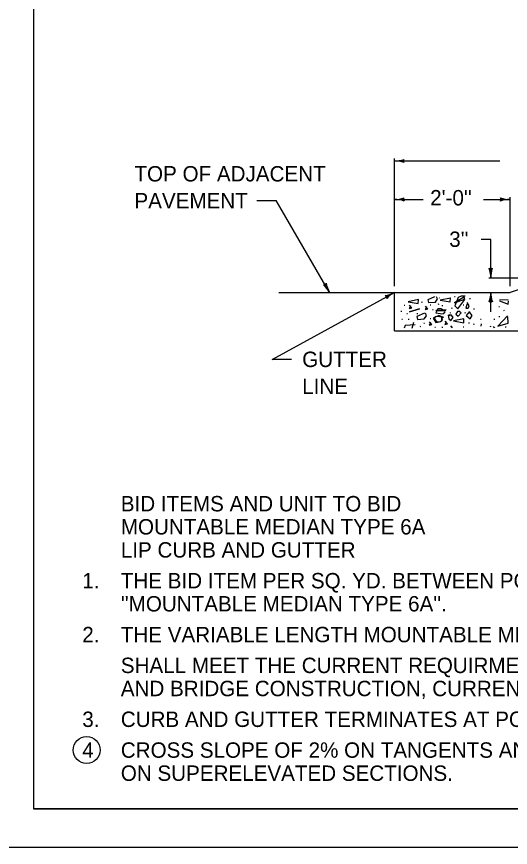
# Model space of a CAD drawing. Extents: x 997.6 to 1036.8, y 998.9 to 1022.6.
# Drawn here: x 1006.78 to 1013.19, y 1000 to 1010.79 of the extents above; entities that cross this region are included whole.
import ezdxf

# ---------------------------------------------------------------- set-up
doc = ezdxf.new("R2010")
doc.units = 0
for name, color, linetype in [('Level 1', 7, 'Continuous'), ('Level 10', 7, 'Continuous'), ('Level 11', 7, 'Continuous'), ('Level 14', 7, 'Continuous')]:
    doc.layers.add(name, color=color, linetype=linetype)

msp = doc.modelspace()

# ---------------------------------------------------------------- linework, layer by layer
at = {"layer": 'Level 1'}
for p, q in [((1011.683, 1007.291), (1011.683, 1008.948)), ((1011.683, 1008.916), (1013.049, 1008.916)), ((1009.899, 1008.4), (1010.149, 1008.4)), ((1010.841, 1007.209), (1010.149, 1008.4)), ((1011.683, 1008.416), (1012.057, 1008.416)), ((1012.838, 1008.416), (1013.183, 1008.416)), ((1013.183, 1007.291), (1013.183, 1008.444)), ((1012.933, 1007.896), (1012.808, 1007.896)), ((1012.933, 1007.396), (1012.933, 1007.896)), ((1012.908, 1007.396), (1013.605, 1007.396)), ((1013.746, 1007.396), (1013.183, 1007.209)), ((1010.096, 1006.337), (1011.683, 1007.209)), ((1010.183, 1007.209), (1011.683, 1007.209)), ((1011.683, 1006.709), (1011.683, 1007.209)), ((1011.683, 1007.209), (1013.183, 1007.209)), ((1012.933, 1006.957), (1012.933, 1007.209)), ((1011.683, 1006.709), (1013.183, 1006.709)), ((1013.183, 1006.709), (1013.746, 1006.709)), ((1010.346, 1006.337), (1010.096, 1006.337))]:
    msp.add_line(p, q, dxfattribs=at)
for points in [[(1011.994, 1007.114), (1011.86, 1007.087), (1011.993, 1007.063), (1011.994, 1007.116)], [(1012.044, 1007.081), (1012.032, 1007.079)], [(1012.202, 1007.151), (1012.117, 1007.111)], [(1012.117, 1007.111), (1012.126, 1007.075)], [(1012.126, 1007.075), (1012.214, 1007.082)], [(1012.214, 1007.082), (1012.243, 1007.123)], [(1012.243, 1007.123), (1012.231, 1007.152)], [(1012.269, 1007.134), (1012.264, 1007.137)], [(1012.41, 1007.135), (1012.275, 1007.107), (1012.408, 1007.084), (1012.41, 1007.136)], [(1012.472, 1007.152), (1012.461, 1007.151)], [(1012.594, 1007.151), (1012.463, 1007.071)], [(1012.463, 1007.071), (1012.594, 1007.119)], [(1012.508, 1007.141), (1012.469, 1007.033)], [(1012.504, 1006.997), (1012.598, 1007.114)], [(1012.551, 1007.158), (1012.508, 1007.141)], [(1012.602, 1007.159), (1012.551, 1007.158)], [(1012.594, 1007.119), (1012.582, 1007.159)], [(1012.598, 1007.114), (1012.582, 1007.159)], [(1012.623, 1007.051), (1012.608, 1007.004), (1012.641, 1007.005), (1012.653, 1007.033), (1012.627, 1007.075)], [(1012.67, 1007.125), (1012.659, 1007.124)], [(1013.047, 1007.099), (1013.159, 1007.057)], [(1013.158, 1007.112), (1013.048, 1007.108)], [(1013.159, 1007.057), (1013.165, 1007.1)], [(1011.778, 1006.962), (1011.767, 1006.96)], [(1011.819, 1007.04), (1011.808, 1007.039)], [(1011.893, 1007.033), (1011.876, 1006.998), (1011.91, 1007.007), (1011.879, 1007.041)], [(1012.007, 1006.997), (1011.877, 1006.958), (1012.007, 1006.994)], [(1012.101, 1007.019), (1012.084, 1006.985), (1012.117, 1006.993), (1012.087, 1007.028)], [(1012.156, 1007.043), (1012.145, 1007.042)], [(1012.187, 1006.982), (1012.175, 1006.981)], [(1012.339, 1006.971), (1012.29, 1006.993), (1012.248, 1006.993), (1012.219, 1006.943), (1012.275, 1006.936), (1012.32, 1006.931), (1012.34, 1006.958)], [(1012.354, 1006.983), (1012.222, 1006.972), (1012.352, 1006.972)], [(1012.258, 1007.054), (1012.247, 1007.052)], [(1012.309, 1007.033), (1012.298, 1007.032)], [(1012.432, 1007.002), (1012.42, 1007.001)], [(1012.469, 1007.033), (1012.504, 1006.997)], [(1012.531, 1006.961), (1012.501, 1006.962), (1012.481, 1006.926), (1012.512, 1006.899), (1012.551, 1006.943), (1012.523, 1006.96)], [(1012.585, 1007.043), (1012.574, 1007.042)], [(1012.658, 1006.96), (1012.613, 1006.907), (1012.664, 1006.865), (1012.692, 1006.907), (1012.662, 1006.947), (1012.646, 1006.947)], [(1012.721, 1006.992), (1012.71, 1006.991)], [(1013.047, 1007.023), (1013.036, 1007.022)], [(1013.108, 1006.972), (1013.097, 1006.97)], [(1011.788, 1006.856), (1011.777, 1006.855)], [(1011.853, 1006.931), (1011.842, 1006.93)], [(1011.873, 1006.856), (1011.862, 1006.855)], [(1012.072, 1006.939), (1011.974, 1006.894), (1011.983, 1006.858), (1012.071, 1006.865), (1012.1, 1006.905), (1012.087, 1006.937)], [(1011.986, 1006.931), (1011.975, 1006.93)], [(1012.156, 1006.866), (1012.145, 1006.865)], [(1012.323, 1006.882), (1012.261, 1006.908), (1012.186, 1006.875), (1012.219, 1006.818), (1012.286, 1006.832), (1012.305, 1006.852), (1012.3, 1006.876)], [(1012.315, 1006.883), (1012.241, 1006.897), (1012.212, 1006.893), (1012.204, 1006.865), (1012.237, 1006.824), (1012.283, 1006.832), (1012.3, 1006.842), (1012.3, 1006.876)], [(1012.307, 1006.876), (1012.312, 1006.872)], [(1012.412, 1006.906), (1012.382, 1006.914), (1012.387, 1006.864), (1012.413, 1006.843), (1012.444, 1006.882), (1012.423, 1006.911), (1012.393, 1006.917)], [(1012.411, 1006.941), (1012.4, 1006.94)], [(1012.583, 1006.866), (1012.449, 1006.838), (1012.582, 1006.815), (1012.583, 1006.867)], [(1012.605, 1006.941), (1012.594, 1006.94)], [(1012.809, 1006.856), (1012.798, 1006.855)], [(1012.985, 1006.856), (1012.974, 1006.855)], [(1013.152, 1006.903), (1013.027, 1006.771), (1013.161, 1006.809), (1013.154, 1006.892)], [(1013.05, 1006.89), (1013.039, 1006.889)], [(1011.821, 1006.778), (1011.808, 1006.745)], [(1011.953, 1006.789), (1011.821, 1006.778)], [(1011.912, 1006.745), (1011.936, 1006.82)], [(1012.023, 1006.764), (1012.012, 1006.763)], [(1012.074, 1006.805), (1012.063, 1006.804)], [(1012.152, 1006.819), (1012.135, 1006.784), (1012.168, 1006.792), (1012.138, 1006.827)], [(1012.217, 1006.754), (1012.206, 1006.753)], [(1012.301, 1006.759), (1012.301, 1006.746)], [(1012.356, 1006.825), (1012.339, 1006.791), (1012.372, 1006.799), (1012.342, 1006.834)], [(1012.436, 1006.746), (1012.413, 1006.772)], [(1012.427, 1006.764), (1012.419, 1006.746)], [(1012.585, 1006.757), (1012.574, 1006.756)], [(1012.656, 1006.808), (1012.645, 1006.807)], [(1012.717, 1006.795), (1012.706, 1006.793)], [(1012.809, 1006.768), (1012.814, 1006.8)], [(1012.934, 1006.764), (1012.923, 1006.763)], [(1012.983, 1006.748), (1012.967, 1006.766)], [(1012.981, 1006.757), (1012.977, 1006.748)], [(1013.132, 1006.757), (1013.121, 1006.756)]]:
    msp.add_lwpolyline(points, dxfattribs=at)
msp.add_circle((1007.689, 1001.264), 0.175, dxfattribs=at)
for centre, radius, start, end in [((1011.683, 1009.306), 0.391, 270, 288.6688), ((1011.683, 1009.306), 0.391, 269.9878, 270), ((1011.683, 1008.525), 0.391, 71.3472, 89.9939), ((1011.832, 1008.915), 0.0312, 138.7746, 220.8913), ((1011.683, 1008.806), 0.391, 270, 288.6688), ((1011.683, 1008.806), 0.391, 269.9878, 270), ((1011.683, 1008.025), 0.391, 71.3472, 89.9939), ((1011.832, 1008.415), 0.0312, 138.7746, 220.8913), ((1013.035, 1008.416), 0.0312, 318.7746, 40.8913), ((1013.183, 1008.806), 0.391, 251.3472, 269.9939), ((1013.183, 1008.025), 0.391, 90, 108.6688), ((1013.183, 1008.025), 0.391, 89.9878, 90), ((1012.933, 1007.545), 0.0312, 228.7746, 310.8913), ((1012.543, 1007.396), 0.391, 0, 18.6688), ((1013.324, 1007.396), 0.391, 161.3472, 179.9939), ((1012.543, 1007.396), 0.391, 359.9878, 0), ((1010.767, 1007.337), 0.0312, 258.9278, 341.0445), ((1010.504, 1007.012), 0.391, 30.1532, 48.822), ((1011.179, 1007.405), 0.391, 191.5003, 210.1471), ((1010.504, 1007.012), 0.391, 30.141, 30.1532), ((1011.495, 1007.551), 0.391, 280.1182, 298.7649), ((1011.871, 1006.866), 0.391, 118.7711, 137.4398), ((1011.871, 1006.866), 0.391, 118.7588, 118.7711), ((1012.543, 1007.209), 0.391, 341.3472, 359.9939), ((1013.324, 1007.209), 0.391, 180, 198.6688), ((1013.324, 1007.209), 0.391, 179.9878, 180), ((1011.553, 1007.137), 0.0312, 347.5456, 69.6623), ((1012.933, 1007.06), 0.0312, 48.7746, 130.8913)]:
    msp.add_arc(centre, radius, start, end, dxfattribs=at)
at = {"layer": 'Level 10'}
for p in [(1007, 1021.5), (1035.5, 1000.5)]:
    msp.add_line(p, (1007, 1000.5), dxfattribs=at)
at = {"layer": 'Level 11'}
msp.add_lwpolyline([(1007, 1000.5), (1035.5, 1000.5), (1035.5, 1021.5), (1007, 1021.5)], close=True, dxfattribs=at)
msp.add_lwpolyline([(1007, 1000.5), (1035.5, 1000.5), (1035.5, 1021.5), (1007, 1021.5)], close=True, dxfattribs=at)
at = {"layer": 'Level 14'}
msp.add_line((1036, 1000), (1000, 1000), dxfattribs=at)

# ---------------------------------------------------------------- texts
at = {"layer": 'Level 1'}
for s, p in [('TOP OF ADJACENT', (1008.309, 1008.649)), ('PAVEMENT', (1008.309, 1008.299)), ("2'-0''", (1012.147, 1008.338)), ("3''", (1012.394, 1007.799)), ('GUTTER', (1010.486, 1006.239)), ('LINE', (1010.486, 1005.889)), ('BID ITEMS AND UNIT TO BID', (1008.132, 1004.364)), ('MOUNTABLE MEDIAN TYPE 6A', (1008.132, 1004.064)), ('LIP CURB AND GUTTER', (1008.132, 1003.764)), ('1.', (1007.632, 1003.364)), ('THE BID ITEM PER SQ. YD. BETWEEN POINTS         AND        SHALL BE', (1008.132, 1003.364)), ("''MOUNTABLE MEDIAN TYPE 6A''.", (1008.132, 1003.064)), ('2.', (1007.632, 1002.664)), ('THE VARIABLE LENGTH MOUNTABLE MEDIAN BETWEEN POINTS         AND', (1008.132, 1002.664)), ('SHALL MEET THE CURRENT REQUIRMENTS OF STANDARD SPECIFICATIONS FOR ROAD', (1008.132, 1002.264)), ('AND BRIDGE CONSTRUCTION, CURRENT EDITION.', (1008.132, 1001.964)), ('3.', (1007.632, 1001.564)), ('CURB AND GUTTER TERMINATES AT POINT        (SEE PLANS).', (1008.132, 1001.564)), ('4', (1007.632, 1001.164)), ('CROSS SLOPE OF 2% ON TANGENTS AND PARALLEL PAVEMENT CROSS SLOPE', (1008.132, 1001.164)), ('ON SUPERELEVATED SECTIONS.', (1008.132, 1000.864))]:
    msp.add_text(s, height=0.2, dxfattribs=at).set_placement(p)

doc.saveas('drawing.dxf')
